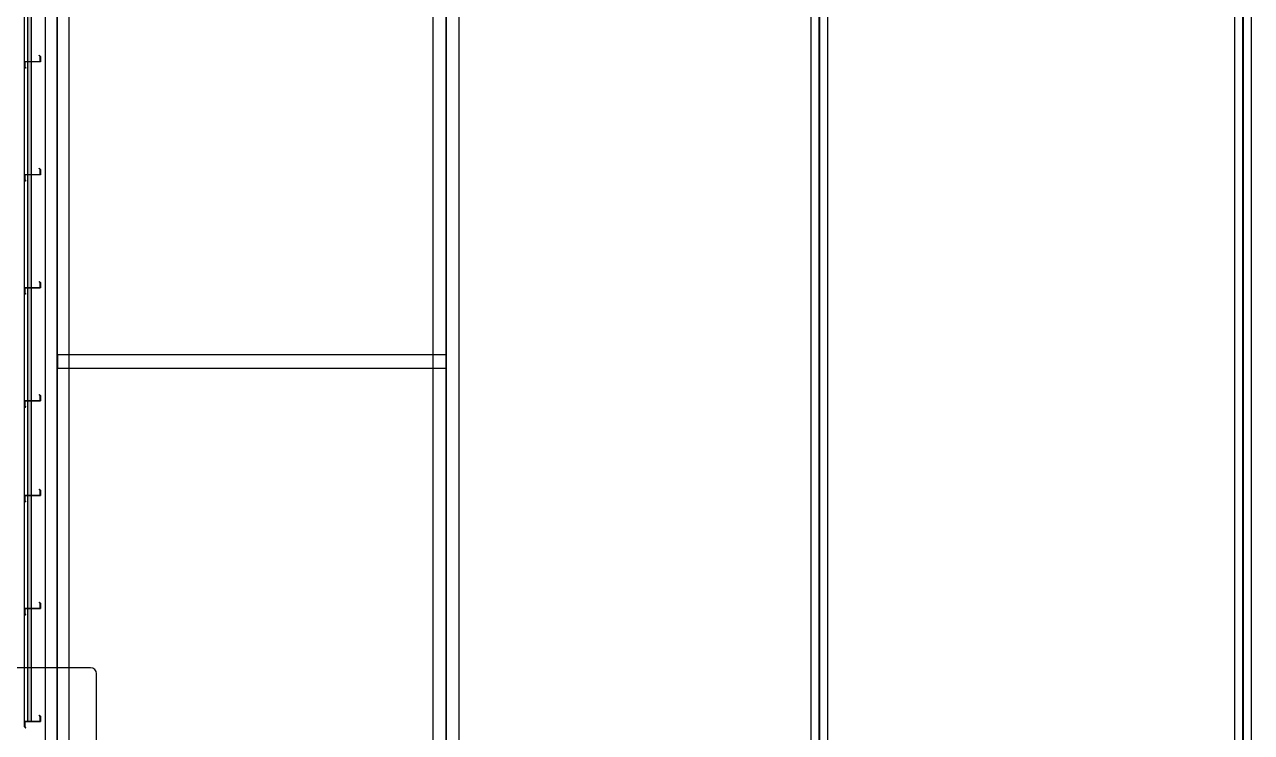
# Model space of a CAD drawing. Header units: inches. Extents: x 340055 to 349452, y -34649 to -30845.
# Drawn here: x 342244 to 342399.5, y -32585.7 to -32496 of the extents above; entities that cross this region are included whole.
import ezdxf

# ---------------------------------------------------------------- set-up
doc = ezdxf.new("R2010")
doc.units = ezdxf.units.IN
doc.header["$MEASUREMENT"] = 0
doc.layers.add('2', color=2, linetype='Continuous')
doc.layers.add('4', color=4, linetype='Continuous')

msp = doc.modelspace()

# ---------------------------------------------------------------- hatches: boundary and pattern name
h = msp.add_hatch()
h.set_pattern_fill('HOUND', color=8, scale=0.45, angle=90, style=0)
h.set_pattern_definition([(90, (341212.059656, -42481.076566), (-0.028125, 0.1125), [0.45, -0.225]), (180, (341212.059656, -42481.076566), (0.1125, -0.028125), [0.45, -0.225])])
h.paths.add_polyline_path([(342244.8648, -32584.3304), (342244.8648, -32378.7036), (342244.3648, -32378.7036), (342244.3648, -32584.3304)])
h = msp.add_hatch()
h.set_pattern_fill('ANSI31', color=94, scale=0.15, angle=90, style=0)
h.set_pattern_definition([(225, (338277.349207, -18671.275001), (-0.013258252147, 0.013258252147), [])])
h.paths.add_polyline_path([(342243.9798, -32501.3437), (342243.9798, -32500.6637), (342245.9608, -32500.6637), (342245.9608, -32500.0106), (342245.825, -32499.8748), (342245.8384, -32499.8613), (342245.9798, -32500.0027), (342245.9798, -32500.6827), (342243.9988, -32500.6827), (342243.9988, -32501.3359), (342244.1347, -32501.4717), (342244.1213, -32501.4852)])
h = msp.add_hatch()
h.set_pattern_fill('ANSI31', color=94, scale=0.15, angle=90, style=0)
h.set_pattern_definition([(225, (338277.349207, -18685.608335), (-0.013258252147, 0.013258252147), [])])
h.paths.add_polyline_path([(342243.9798, -32515.6771), (342243.9798, -32514.9971), (342245.9608, -32514.9971), (342245.9608, -32514.3439), (342245.825, -32514.2081), (342245.8384, -32514.1947), (342245.9798, -32514.3361), (342245.9798, -32515.0161), (342243.9988, -32515.0161), (342243.9988, -32515.6692), (342244.1347, -32515.8051), (342244.1213, -32515.8185)])
h = msp.add_hatch()
h.set_pattern_fill('ANSI31', color=94, scale=0.15, angle=90, style=0)
h.set_pattern_definition([(225, (338277.349207, -18699.941668), (-0.013258252147, 0.013258252147), [])])
h.paths.add_polyline_path([(342243.9798, -32530.0104), (342243.9798, -32529.3304), (342245.9608, -32529.3304), (342245.9608, -32528.6773), (342245.825, -32528.5414), (342245.8384, -32528.528), (342245.9798, -32528.6694), (342245.9798, -32529.3494), (342243.9988, -32529.3494), (342243.9988, -32530.0025), (342244.1347, -32530.1384), (342244.1213, -32530.1518)])
h = msp.add_hatch()
h.set_pattern_fill('ANSI31', color=94, scale=0.15, angle=90, style=0)
h.set_pattern_definition([(225, (338277.349207, -18714.275001), (-0.013258252147, 0.013258252147), [])])
h.paths.add_polyline_path([(342243.9798, -32544.3437), (342243.9798, -32543.6637), (342245.9608, -32543.6637), (342245.9608, -32543.0106), (342245.825, -32542.8748), (342245.8384, -32542.8613), (342245.9798, -32543.0027), (342245.9798, -32543.6827), (342243.9988, -32543.6827), (342243.9988, -32544.3359), (342244.1347, -32544.4717), (342244.1213, -32544.4852)])
h = msp.add_hatch()
h.set_pattern_fill('ANSI31', color=94, scale=0.15, angle=90, style=0)
h.set_pattern_definition([(225, (338277.349207, -18726.275001), (-0.013258252147, 0.013258252147), [])])
h.paths.add_polyline_path([(342243.9798, -32556.3437), (342243.9798, -32555.6637), (342245.9608, -32555.6637), (342245.9608, -32555.0106), (342245.825, -32554.8748), (342245.8384, -32554.8613), (342245.9798, -32555.0027), (342245.9798, -32555.6827), (342243.9988, -32555.6827), (342243.9988, -32556.3359), (342244.1347, -32556.4717), (342244.1213, -32556.4852)])
h = msp.add_hatch()
h.set_pattern_fill('ANSI31', color=94, scale=0.15, angle=90, style=0)
h.set_pattern_definition([(225, (338277.349207, -18740.608335), (-0.013258252147, 0.013258252147), [])])
h.paths.add_polyline_path([(342243.9798, -32570.6771), (342243.9798, -32569.9971), (342245.9608, -32569.9971), (342245.9608, -32569.3439), (342245.825, -32569.2081), (342245.8384, -32569.1947), (342245.9798, -32569.3361), (342245.9798, -32570.0161), (342243.9988, -32570.0161), (342243.9988, -32570.6692), (342244.1347, -32570.8051), (342244.1213, -32570.8185)])
h = msp.add_hatch()
h.set_pattern_fill('ANSI31', color=94, scale=0.15, angle=90, style=0)
h.set_pattern_definition([(225, (338277.349207, -18754.941668), (-0.013258252147, 0.013258252147), [])])
h.paths.add_polyline_path([(342243.9798, -32585.0104), (342243.9798, -32584.3304), (342245.9608, -32584.3304), (342245.9608, -32583.6773), (342245.825, -32583.5414), (342245.8384, -32583.528), (342245.9798, -32583.6694), (342245.9798, -32584.3494), (342243.9988, -32584.3494), (342243.9988, -32585.0025), (342244.1347, -32585.1384), (342244.1213, -32585.1518)])

# ---------------------------------------------------------------- linework, layer by layer
at = {"color": 1, "true_color": 0xfa051e}
msp.add_lwpolyline([(342243.9798, -32378.7036), (342244.3648, -32378.7036), (342244.3648, -32584.3304), (342243.9798, -32584.3304)], close=True, dxfattribs=at)
at = {"color": 8}
msp.add_lwpolyline([(342244.8648, -32584.3304), (342244.8648, -32378.7036), (342244.3648, -32378.7036), (342244.3648, -32584.3304)], close=True, dxfattribs=at)
at = {"color": 94}
for points in [[(342243.9798, -32501.3437), (342243.9798, -32500.6637), (342245.9608, -32500.6637), (342245.9608, -32500.0106), (342245.825, -32499.8748), (342245.8384, -32499.8613), (342245.9798, -32500.0027), (342245.9798, -32500.6827), (342243.9988, -32500.6827), (342243.9988, -32501.3359), (342244.1347, -32501.4717), (342244.1213, -32501.4852)], [(342243.9798, -32515.6771), (342243.9798, -32514.9971), (342245.9608, -32514.9971), (342245.9608, -32514.3439), (342245.825, -32514.2081), (342245.8384, -32514.1947), (342245.9798, -32514.3361), (342245.9798, -32515.0161), (342243.9988, -32515.0161), (342243.9988, -32515.6692), (342244.1347, -32515.8051), (342244.1213, -32515.8185)], [(342243.9798, -32530.0104), (342243.9798, -32529.3304), (342245.9608, -32529.3304), (342245.9608, -32528.6773), (342245.825, -32528.5414), (342245.8384, -32528.528), (342245.9798, -32528.6694), (342245.9798, -32529.3494), (342243.9988, -32529.3494), (342243.9988, -32530.0025), (342244.1347, -32530.1384), (342244.1213, -32530.1518)], [(342243.9798, -32544.3437), (342243.9798, -32543.6637), (342245.9608, -32543.6637), (342245.9608, -32543.0106), (342245.825, -32542.8748), (342245.8384, -32542.8613), (342245.9798, -32543.0027), (342245.9798, -32543.6827), (342243.9988, -32543.6827), (342243.9988, -32544.3359), (342244.1347, -32544.4717), (342244.1213, -32544.4852)], [(342243.9798, -32556.3437), (342243.9798, -32555.6637), (342245.9608, -32555.6637), (342245.9608, -32555.0106), (342245.825, -32554.8748), (342245.8384, -32554.8613), (342245.9798, -32555.0027), (342245.9798, -32555.6827), (342243.9988, -32555.6827), (342243.9988, -32556.3359), (342244.1347, -32556.4717), (342244.1213, -32556.4852)], [(342243.9798, -32570.6771), (342243.9798, -32569.9971), (342245.9608, -32569.9971), (342245.9608, -32569.3439), (342245.825, -32569.2081), (342245.8384, -32569.1947), (342245.9798, -32569.3361), (342245.9798, -32570.0161), (342243.9988, -32570.0161), (342243.9988, -32570.6692), (342244.1347, -32570.8051), (342244.1213, -32570.8185)], [(342243.9798, -32585.0104), (342243.9798, -32584.3304), (342245.9608, -32584.3304), (342245.9608, -32583.6773), (342245.825, -32583.5414), (342245.8384, -32583.528), (342245.9798, -32583.6694), (342245.9798, -32584.3494), (342243.9988, -32584.3494), (342243.9988, -32585.0025), (342244.1347, -32585.1384), (342244.1213, -32585.1518)]]:
    msp.add_lwpolyline(points, close=True, dxfattribs=at)
at = {"color": 1, "true_color": 0xfa051e}
msp.add_lwpolyline([(342252.3433, -32577.512), (342238.3327, -32577.512, 0.41421356), (342237.5827, -32578.262), (342237.5827, -32590.436, 0.41421356), (342238.3327, -32591.186), (342252.3433, -32591.186, 0.41421356), (342253.0933, -32590.436), (342253.0933, -32578.262, 0.41421356)], format="xyb", close=True, dxfattribs=at)
at = {"layer": '2', "color": 9}
for p, q in [((342246.6302, -32671.7939), (342246.6302, -32409.0802)), ((342249.6302, -32671.7939), (342249.6302, -32409.0802)), ((342295.78, -32672.6862), (342295.78, -32409.0802)), ((342299.08, -32672.6862), (342299.08, -32409.0802)), ((342343.67, -32671.7939), (342343.67, -32409.0802)), ((342345.79, -32671.7939), (342345.79, -32409.0802)), ((342397.3703, -32671.7939), (342397.3703, -32409.0802)), ((342399.4903, -32671.7939), (342399.4903, -32409.0802)), ((342248.1002, -32671.7939), (342248.1002, -32416.6297)), ((342248.1602, -32671.7939), (342248.1602, -32416.6297)), ((342297.4, -32671.7939), (342297.4, -32416.6297)), ((342297.46, -32671.7939), (342297.46, -32416.6297)), ((342344.7, -32671.7939), (342344.7, -32416.6297)), ((342344.76, -32671.7939), (342344.76, -32416.6297)), ((342398.4001, -32671.7939), (342398.4001, -32416.6297)), ((342398.4601, -32671.7939), (342398.4601, -32416.6297))]:
    msp.add_line(p, q, dxfattribs=at)
msp.add_lwpolyline([(342248.1602, -32539.5236), (342297.43, -32539.5278), (342297.43, -32537.8478), (342248.1602, -32537.8436)], close=True, dxfattribs=at)
at = {"layer": '4'}
for p, q in [((342243.9798, -32500.6827), (342243.9798, -32501.3327)), ((342243.9798, -32555.6827), (342243.9798, -32556.3327))]:
    msp.add_line(p, q, dxfattribs=at)

doc.saveas('drawing.dxf')
